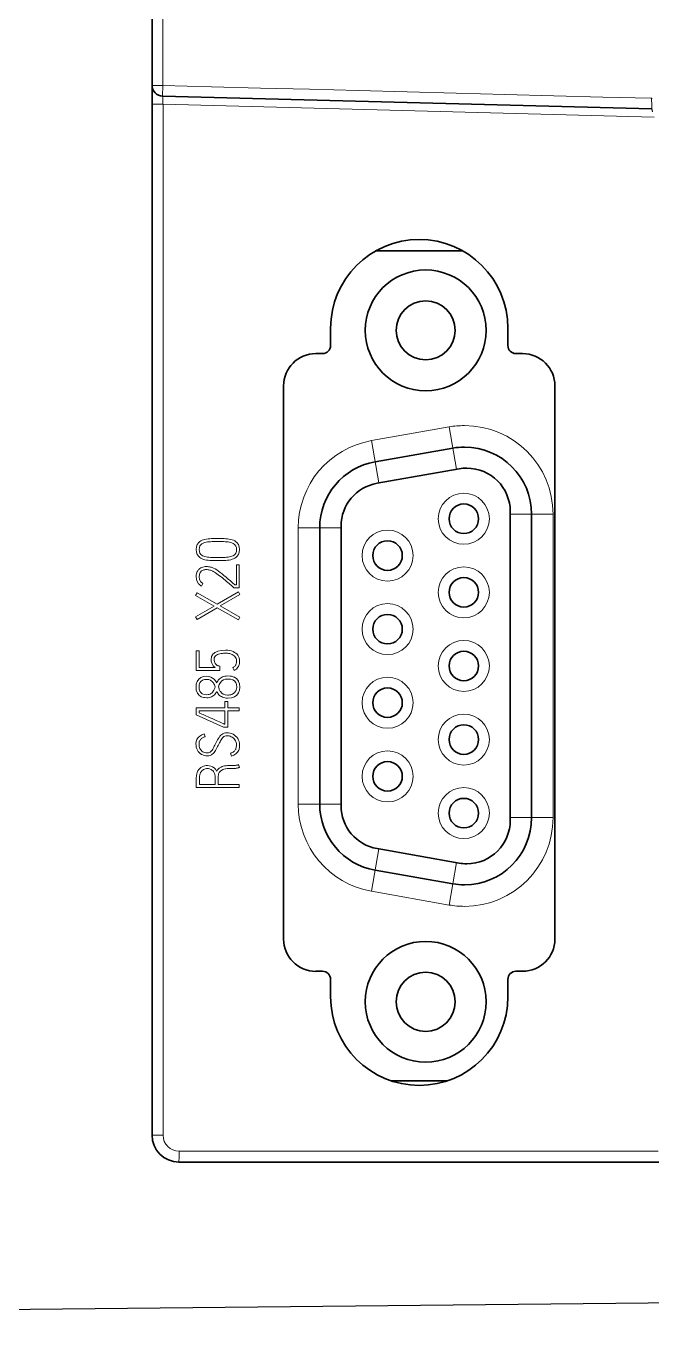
# Model space of a CAD drawing. Header units: millimetres. Extents: x -159 to 71007, y -220 to 29306.
# Drawn here: x 68756.2 to 68848.9, y 27838.7 to 28032.5 of the extents above; entities that cross this region are included whole.
import ezdxf

# ---------------------------------------------------------------- set-up
doc = ezdxf.new("R2010")
doc.units = ezdxf.units.MM
doc.layers.add('Layer 1', color=7, linetype='Continuous')

msp = doc.modelspace()

# ---------------------------------------------------------------- linework, layer by layer
at = {"color": 1}
msp.add_line((68894.23, 27843.73), (68404.86, 27838.73), dxfattribs=at)
at = {"layer": 'Layer 1', "color": 7, "lineweight": 35}
for points in [[(68774.86, 27868.16), (68774.86, 28258.09)], [(68848.9, 28020.2), (68776.4, 28022.09)], [(68848.86, 28021.77), (68848.87, 28021.76), (68848.87, 28021.76), (68848.88, 28021.76), (68848.88, 28021.75), (68848.89, 28021.75), (68848.89, 28021.75), (68848.89, 28021.74), (68848.9, 28021.74), (68848.9, 28021.73), (68848.9, 28021.73)], [(68820.92, 27999.15), (68807.97, 27999.15)], [(68801.32, 27987.73), (68801.32, 27985.14)], [(68827.58, 27985.14), (68827.58, 27987.73)], [(68800.12, 27983.95), (68799.13, 27983.95)], [(68829.76, 27983.95), (68828.77, 27983.95)], [(68794.35, 27979.17), (68794.35, 27897.21)], [(68834.54, 27897.21), (68834.54, 27979.17)], [(68807.92, 27967.92), (68819.42, 27969.95)], [(68820.37, 27966.88), (68808.19, 27964.73)], [(68827.93, 27914.82), (68827.93, 27960.53)], [(68831.1, 27960.15), (68831.1, 27915.19)], [(68799.7, 27917.22), (68799.7, 27958.13)], [(68802.86, 27958.39), (68802.86, 27916.96)], [(68808.19, 27910.62), (68820.37, 27908.47)], [(68819.42, 27905.4), (68807.92, 27907.43)], [(68799.13, 27892.44), (68800.12, 27892.44)], [(68828.77, 27892.44), (68829.76, 27892.44)], [(68801.32, 27891.24), (68801.32, 27888.66)], [(68827.58, 27888.66), (68827.58, 27891.24)], [(68810.31, 27876.2), (68818.58, 27876.2)], [(68778.83, 27864.18), (68883.73, 27864.18)]]:
    msp.add_lwpolyline(points, dxfattribs=at)
at = {"layer": 'Layer 1', "color": 7, "lineweight": 18}
for points in [[(68776.45, 28023.66), (68776.45, 28258.09)], [(68774.86, 28023.69), (68774.93, 28023.68), (68775.02, 28023.69), (68775.16, 28023.67), (68775.2, 28023.67), (68775.35, 28023.67), (68775.52, 28023.67), (68775.65, 28023.67), (68775.8, 28023.67), (68775.96, 28023.67), (68775.97, 28023.67), (68776.13, 28023.66), (68776.29, 28023.66), (68776.44, 28023.66)], [(68776.45, 28023.66), (68776.4, 28022.09)], [(68848.86, 28021.77), (68841.62, 28021.96), (68834.38, 28022.15), (68827.14, 28022.34), (68819.9, 28022.53), (68812.65, 28022.72), (68805.41, 28022.91), (68798.17, 28023.1), (68790.93, 28023.29), (68783.69, 28023.48), (68776.44, 28023.67)], [(68776.41, 28022.09), (68776.42, 28022.04), (68776.42, 28021.98), (68776.44, 28021.87), (68776.44, 28021.84), (68776.45, 28021.72), (68776.46, 28021.6), (68776.46, 28021.51), (68776.47, 28021.39), (68776.47, 28021.27), (68776.47, 28021.26), (68776.48, 28021.14), (68776.48, 28021.02), (68776.49, 28020.9)], [(68848.86, 28021.77), (68848.87, 28021.68), (68848.87, 28021.52), (68848.87, 28021.36), (68848.87, 28021.3), (68848.88, 28021.14), (68848.88, 28020.98), (68848.88, 28020.97), (68848.89, 28020.81), (68848.89, 28020.66), (68848.89, 28020.56), (68848.89, 28020.41), (68848.9, 28020.25), (68848.9, 28020.2)], [(68776.49, 28020.9), (68774.86, 28020.9)], [(68776.49, 28020.9), (68776.49, 27868.16)], [(68849.23, 28018.99), (68776.49, 28020.9)], [(68848.9, 28020.2), (68848.91, 28020.17), (68848.91, 28020.14), (68848.91, 28020.13), (68848.92, 28020.09), (68848.93, 28020.06), (68848.94, 28020.02), (68848.95, 28019.98), (68848.96, 28019.94), (68848.96, 28019.93), (68848.97, 28019.89), (68848.99, 28019.85), (68848.99, 28019.82), (68849, 28019.78)], [(68818.87, 27973.09), (68807.37, 27971.06)], [(68819.97, 27966.81), (68818.87, 27973.09)], [(68807.37, 27971.06), (68808.47, 27964.78)], [(68834.28, 27960.15), (68827.93, 27960.15)], [(68834.28, 27960.15), (68834.28, 27915.19)], [(68796.52, 27917.22), (68796.52, 27958.13)], [(68802.86, 27958.13), (68796.52, 27958.13)], [(68784.57, 27956.54), (68784.26, 27956.54), (68783.97, 27956.54), (68783.69, 27956.54), (68783.43, 27956.52), (68783.17, 27956.5), (68782.93, 27956.47), (68782.7, 27956.43), (68782.49, 27956.37), (68782.29, 27956.3), (68782.1, 27956.21), (68781.93, 27956.1), (68781.78, 27955.96), (68781.56, 27955.67), (68781.43, 27955.32), (68781.39, 27954.92), (68781.43, 27954.51), (68781.56, 27954.17), (68781.78, 27953.88), (68781.93, 27953.74), (68782.1, 27953.63), (68782.29, 27953.54), (68782.49, 27953.46), (68782.7, 27953.41), (68782.93, 27953.36), (68783.17, 27953.33), (68783.43, 27953.31), (68783.69, 27953.29), (68783.97, 27953.29), (68784.26, 27953.29), (68784.57, 27953.28)], [(68784.57, 27953.74), (68784.29, 27953.74), (68784.02, 27953.74), (68783.77, 27953.75), (68783.53, 27953.75), (68783.3, 27953.77), (68783.08, 27953.79), (68782.88, 27953.83), (68782.69, 27953.87), (68782.52, 27953.93), (68782.36, 27954), (68782.22, 27954.09), (68782.09, 27954.2), (68781.95, 27954.39), (68781.87, 27954.63), (68781.84, 27954.92), (68781.87, 27955.21), (68781.95, 27955.45), (68782.09, 27955.64), (68782.22, 27955.75), (68782.36, 27955.83), (68782.52, 27955.91), (68782.69, 27955.97), (68782.88, 27956.01), (68783.08, 27956.04), (68783.3, 27956.07), (68783.53, 27956.08), (68783.77, 27956.09), (68784.02, 27956.1), (68784.29, 27956.1), (68784.57, 27956.1)], [(68784.66, 27956.1), (68784.56, 27956.1)], [(68784.57, 27956.54), (68784.66, 27956.54)], [(68784.66, 27953.29), (68784.96, 27953.29), (68785.25, 27953.29), (68785.53, 27953.3), (68785.79, 27953.31), (68786.05, 27953.33), (68786.29, 27953.36), (68786.52, 27953.41), (68786.73, 27953.47), (68786.93, 27953.54), (68787.12, 27953.63), (68787.29, 27953.75), (68787.44, 27953.89), (68787.66, 27954.17), (68787.79, 27954.52), (68787.83, 27954.92), (68787.79, 27955.32), (68787.66, 27955.67), (68787.44, 27955.95), (68787.29, 27956.08), (68787.12, 27956.2), (68786.93, 27956.29), (68786.73, 27956.36), (68786.52, 27956.43), (68786.29, 27956.47), (68786.05, 27956.5), (68785.79, 27956.53), (68785.53, 27956.54), (68785.25, 27956.54), (68784.96, 27956.55), (68784.66, 27956.55)], [(68784.66, 27956.1), (68784.93, 27956.1), (68785.19, 27956.1), (68785.44, 27956.09), (68785.68, 27956.08), (68785.91, 27956.07), (68786.13, 27956.04), (68786.33, 27956), (68786.52, 27955.96), (68786.7, 27955.9), (68786.86, 27955.83), (68787.01, 27955.73), (68787.13, 27955.63), (68787.27, 27955.44), (68787.35, 27955.2), (68787.38, 27954.92), (68787.35, 27954.63), (68787.27, 27954.39), (68787.13, 27954.2), (68787.01, 27954.1), (68786.86, 27954.01), (68786.7, 27953.94), (68786.52, 27953.88), (68786.33, 27953.83), (68786.13, 27953.8), (68785.91, 27953.77), (68785.68, 27953.75), (68785.44, 27953.75), (68785.19, 27953.74), (68784.93, 27953.74), (68784.66, 27953.74)], [(68784.57, 27953.74), (68784.66, 27953.74)], [(68787.13, 27949.71), (68786.8, 27950), (68786.47, 27950.28), (68786.14, 27950.55), (68785.83, 27950.82), (68785.52, 27951.07), (68785.23, 27951.31), (68784.95, 27951.53), (68784.69, 27951.72), (68784.44, 27951.89), (68784.2, 27952.04), (68783.98, 27952.16), (68783.78, 27952.24), (68783.65, 27952.29), (68783.52, 27952.32), (68783.37, 27952.35), (68783.22, 27952.38), (68783.07, 27952.39), (68782.92, 27952.39), (68782.75, 27952.39), (68782.58, 27952.37), (68782.41, 27952.33), (68782.25, 27952.28), (68782.1, 27952.21), (68781.95, 27952.12), (68781.89, 27952.07), (68781.82, 27952.01), (68781.75, 27951.94), (68781.69, 27951.87), (68781.63, 27951.78), (68781.57, 27951.68), (68781.52, 27951.57), (68781.48, 27951.45), (68781.44, 27951.32), (68781.41, 27951.18), (68781.4, 27951.03), (68781.39, 27950.86), (68781.48, 27950.29), (68781.75, 27949.84), (68781.87, 27949.72)], [(68782.41, 27949.9), (68782.4, 27949.91), (68782.09, 27950.14), (68781.89, 27950.46), (68781.89, 27950.47), (68781.83, 27950.86), (68781.87, 27951.23), (68782, 27951.53), (68782.21, 27951.75), (68782.31, 27951.82), (68782.42, 27951.87), (68782.54, 27951.9), (68782.66, 27951.93), (68782.79, 27951.94), (68782.92, 27951.95), (68783.04, 27951.94), (68783.17, 27951.93), (68783.3, 27951.91), (68783.42, 27951.88), (68783.53, 27951.86), (68783.63, 27951.82), (68783.78, 27951.77), (68783.86, 27951.73)], [(68783.85, 27951.72), (68783.93, 27951.68), (68784.1, 27951.58), (68784.28, 27951.46), (68784.47, 27951.33), (68784.67, 27951.19), (68784.87, 27951.04), (68785.08, 27950.88), (68785.28, 27950.71), (68785.49, 27950.54), (68785.7, 27950.37), (68785.89, 27950.2), (68786.09, 27950.04), (68786.28, 27949.87), (68786.46, 27949.72), (68786.62, 27949.57), (68786.78, 27949.44), (68786.91, 27949.32)], [(68784.66, 27953.29), (68784.56, 27953.29)], [(68787.35, 27949.71), (68787.35, 27952.66)], [(68787.35, 27952.66), (68787.79, 27952.66)], [(68787.79, 27952.66), (68787.79, 27949.27)], [(68781.87, 27949.73), (68781.9, 27949.7), (68781.93, 27949.67), (68781.96, 27949.65), (68782, 27949.63), (68782.03, 27949.6), (68782.06, 27949.58), (68782.1, 27949.56), (68782.13, 27949.54), (68782.17, 27949.52), (68782.21, 27949.5)], [(68782.41, 27949.9), (68782.21, 27949.51)], [(68787.13, 27949.71), (68787.35, 27949.71)], [(68781.32, 27948.11), (68781.55, 27948.51)], [(68784.08, 27946.55), (68781.32, 27948.11)], [(68781.55, 27948.51), (68784.53, 27946.81)], [(68784.53, 27946.81), (68787.67, 27948.64)], [(68787.89, 27948.25), (68784.97, 27946.56)], [(68786.98, 27949.27), (68786.91, 27949.32)], [(68787.79, 27949.27), (68786.98, 27949.27)], [(68787.67, 27948.64), (68787.89, 27948.25)], [(68781.32, 27944.96), (68784.08, 27946.55)], [(68784.52, 27946.3), (68781.55, 27944.58)], [(68787.67, 27944.51), (68784.52, 27946.3)], [(68784.97, 27946.56), (68787.89, 27944.9)], [(68781.55, 27944.58), (68781.32, 27944.96)], [(68787.89, 27944.9), (68787.67, 27944.51)], [(68787.01, 27937), (68787.2, 27937.1), (68787.36, 27937.21), (68787.49, 27937.34), (68787.59, 27937.47), (68787.67, 27937.61), (68787.73, 27937.75), (68787.78, 27937.88), (68787.8, 27938.01), (68787.82, 27938.14), (68787.83, 27938.25), (68787.83, 27938.35), (68787.83, 27938.43), (68787.82, 27938.65), (68787.77, 27938.87), (68787.69, 27939.07), (68787.58, 27939.25), (68787.45, 27939.42), (68787.28, 27939.57), (68787.09, 27939.69), (68786.87, 27939.8), (68786.63, 27939.89), (68786.37, 27939.96), (68786.08, 27940), (68785.78, 27940.01), (68785.75, 27940.01), (68785.14, 27939.97), (68784.61, 27939.86), (68784.32, 27939.74)], [(68781.42, 27936.98), (68781.42, 27939.92)], [(68781.42, 27939.92), (68781.86, 27939.92)], [(68781.86, 27939.92), (68781.86, 27937.43)], [(68784.32, 27939.74), (68784.18, 27939.66), (68784.07, 27939.59), (68783.87, 27939.4), (68783.81, 27939.32), (68783.68, 27939.07), (68783.65, 27938.96), (68783.62, 27938.68), (68783.63, 27938.52), (68783.64, 27938.37), (68783.67, 27938.23), (68783.71, 27938.11), (68783.75, 27937.99), (68783.8, 27937.89), (68783.86, 27937.79), (68783.93, 27937.7), (68783.99, 27937.62), (68784.07, 27937.55), (68784.14, 27937.48), (68784.22, 27937.43)], [(68784.72, 27937.69), (68784.7, 27937.69), (68784.65, 27937.71), (68784.6, 27937.72), (68784.53, 27937.76), (68784.45, 27937.8), (68784.37, 27937.87), (68784.3, 27937.94), (68784.23, 27938.04), (68784.16, 27938.16), (68784.11, 27938.31), (68784.08, 27938.48), (68784.07, 27938.68), (68784.09, 27938.86), (68784.16, 27939.02), (68784.26, 27939.15), (68784.4, 27939.26), (68784.56, 27939.35), (68784.73, 27939.42), (68784.91, 27939.48), (68785.1, 27939.51), (68785.29, 27939.54), (68785.47, 27939.55), (68785.63, 27939.56), (68785.77, 27939.56), (68785.98, 27939.56), (68786.05, 27939.55)], [(68786.05, 27939.56), (68786.19, 27939.54), (68786.38, 27939.5), (68786.57, 27939.44), (68786.74, 27939.37), (68786.89, 27939.28), (68787.03, 27939.18), (68787.15, 27939.06), (68787.25, 27938.92), (68787.32, 27938.77), (68787.36, 27938.61), (68787.38, 27938.43), (68787.38, 27938.33), (68787.37, 27938.24), (68787.36, 27938.14), (68787.34, 27938.04), (68787.32, 27937.95), (68787.28, 27937.86), (68787.23, 27937.78), (68787.18, 27937.69), (68787.11, 27937.61), (68787.03, 27937.54), (68786.94, 27937.47), (68786.82, 27937.41)], [(68784.46, 27935.19), (68784.28, 27935.46), (68784.08, 27935.7), (68783.84, 27935.88), (68783.57, 27936.02), (68783.29, 27936.11), (68783, 27936.14), (68782.5, 27936.09), (68782.1, 27935.95), (68781.78, 27935.71), (68781.56, 27935.39), (68781.42, 27935), (68781.38, 27934.55), (68781.42, 27934.1), (68781.55, 27933.72), (68781.59, 27933.66)], [(68784.92, 27936.98), (68781.42, 27936.98)], [(68781.86, 27937.43), (68784.21, 27937.43)], [(68787.69, 27935.37), (68787.66, 27935.43), (68787.65, 27935.44), (68787.42, 27935.76), (68787.4, 27935.78), (68787.08, 27936), (68787, 27936.03), (68786.62, 27936.14), (68786.45, 27936.17), (68786.06, 27936.19), (68785.84, 27936.18), (68785.63, 27936.15), (68785.45, 27936.1), (68785.28, 27936.04), (68785.13, 27935.96), (68784.99, 27935.87), (68784.87, 27935.77), (68784.76, 27935.66), (68784.67, 27935.55), (68784.59, 27935.43), (68784.52, 27935.31), (68784.45, 27935.19)], [(68784.72, 27937.69), (68784.92, 27937.65)], [(68784.92, 27937.65), (68784.92, 27936.98)], [(68787.01, 27937), (68786.83, 27937.41)], [(68782.99, 27933.42), (68782.98, 27933.42), (68782.61, 27933.45), (68782.31, 27933.55), (68782.09, 27933.72), (68781.95, 27933.94), (68781.86, 27934.22), (68781.83, 27934.55), (68781.86, 27934.88), (68781.95, 27935.16), (68782.1, 27935.38), (68782.33, 27935.55), (68782.62, 27935.65), (68782.63, 27935.65), (68783, 27935.68)], [(68784.22, 27934.57), (68784.21, 27934.56), (68784.16, 27934.38), (68784.09, 27934.21), (68784.03, 27934.08), (68783.93, 27933.92), (68783.87, 27933.84), (68783.75, 27933.7), (68783.69, 27933.65), (68783.53, 27933.55), (68783.45, 27933.51), (68783.28, 27933.45), (68783.17, 27933.43), (68782.99, 27933.42)], [(68783, 27935.69), (68783.1, 27935.68), (68783.27, 27935.65), (68783.36, 27935.63), (68783.52, 27935.55), (68783.61, 27935.49), (68783.75, 27935.38), (68783.84, 27935.29), (68783.95, 27935.15), (68784.02, 27935.04), (68784.1, 27934.89), (68784.16, 27934.74), (68784.22, 27934.57)], [(68784.45, 27933.91), (68784.51, 27933.78), (68784.59, 27933.66), (68784.67, 27933.54), (68784.76, 27933.42), (68784.87, 27933.32), (68785, 27933.22), (68785.13, 27933.13), (68785.28, 27933.06), (68785.45, 27933), (68785.63, 27932.95), (68785.83, 27932.92), (68786.05, 27932.92), (68786.06, 27932.92), (68786.62, 27932.96), (68787.08, 27933.11), (68787.42, 27933.34), (68787.66, 27933.67), (68787.8, 27934.07), (68787.85, 27934.55), (68787.8, 27935.03), (68787.69, 27935.37)], [(68784.7, 27934.56), (68784.83, 27934.94), (68785, 27935.24), (68785.2, 27935.46), (68785.44, 27935.62), (68785.72, 27935.71), (68786.05, 27935.74), (68786.06, 27935.74), (68786.5, 27935.71), (68786.85, 27935.61), (68787.1, 27935.45), (68787.27, 27935.22), (68787.36, 27934.92), (68787.4, 27934.55), (68787.36, 27934.24), (68787.34, 27934.15)], [(68787.11, 27933.76), (68787.04, 27933.7), (68786.98, 27933.64), (68786.91, 27933.59), (68786.85, 27933.54), (68786.77, 27933.5), (68786.7, 27933.47), (68786.62, 27933.44), (68786.53, 27933.41), (68786.43, 27933.39), (68786.32, 27933.38), (68786.2, 27933.37), (68786.07, 27933.36), (68786.03, 27933.36), (68785.72, 27933.4), (68785.42, 27933.49), (68785.18, 27933.65), (68784.99, 27933.88), (68784.97, 27933.9), (68784.83, 27934.18), (68784.79, 27934.27), (68784.7, 27934.57)], [(68781.58, 27933.66), (68781.77, 27933.4), (68781.8, 27933.37), (68782.08, 27933.16), (68782.15, 27933.12), (68782.49, 27933.01), (68782.63, 27932.99), (68782.98, 27932.97), (68783.17, 27932.97), (68783.36, 27933), (68783.52, 27933.05), (68783.68, 27933.11), (68783.82, 27933.19), (68783.94, 27933.27), (68784.05, 27933.36), (68784.15, 27933.47), (68784.24, 27933.58), (68784.32, 27933.69), (68784.39, 27933.8), (68784.45, 27933.91)], [(68785.66, 27931.47), (68785.66, 27932.4)], [(68785.66, 27932.4), (68786.1, 27932.4)], [(68786.1, 27932.4), (68786.1, 27931.46)], [(68787.34, 27934.15), (68787.34, 27934.15), (68787.32, 27934.1), (68787.31, 27934.06), (68787.29, 27934.02), (68787.27, 27933.98), (68787.25, 27933.94), (68787.22, 27933.9), (68787.2, 27933.87), (68787.17, 27933.83), (68787.14, 27933.8), (68787.11, 27933.76)], [(68781.42, 27930.41), (68781.42, 27931.47)], [(68781.42, 27931.47), (68785.66, 27931.47)], [(68785.45, 27928.63), (68781.42, 27930.41)], [(68781.86, 27931.02), (68781.86, 27930.71)], [(68785.66, 27931.02), (68781.86, 27931.02)], [(68785.55, 27929.07), (68785.51, 27929.09), (68785.41, 27929.13), (68785.26, 27929.2), (68785.07, 27929.29), (68784.85, 27929.38), (68784.61, 27929.49), (68784.34, 27929.61), (68784.06, 27929.73), (68783.77, 27929.87), (68783.47, 27930), (68783.18, 27930.13), (68782.91, 27930.25), (68782.65, 27930.36), (68782.42, 27930.46), (68782.22, 27930.55), (68782.05, 27930.63), (68781.93, 27930.68), (68781.86, 27930.71)], [(68785.66, 27929.07), (68785.66, 27931.02)], [(68786.1, 27931.47), (68787.79, 27931.47)], [(68786.1, 27931.02), (68786.1, 27928.63)], [(68787.79, 27931.02), (68786.1, 27931.02)], [(68787.79, 27931.47), (68787.79, 27931.02)], [(68786.1, 27928.63), (68785.45, 27928.63)], [(68785.55, 27929.07), (68785.66, 27929.07)], [(68782.59, 27927.62), (68782.23, 27927.48), (68781.93, 27927.29), (68781.69, 27927.06), (68781.51, 27926.78), (68781.4, 27926.48), (68781.37, 27926.14), (68781.38, 27925.88), (68781.42, 27925.63), (68781.49, 27925.41), (68781.58, 27925.2), (68781.69, 27925.01), (68781.83, 27924.85), (68781.99, 27924.7), (68782.17, 27924.58), (68782.37, 27924.49), (68782.59, 27924.41), (68782.83, 27924.37), (68783.08, 27924.36), (68783.29, 27924.38), (68783.48, 27924.42)], [(68785.53, 27927.72), (68785.35, 27927.63), (68785.19, 27927.53), (68785.04, 27927.4), (68784.91, 27927.25), (68784.79, 27927.08), (68784.68, 27926.9), (68784.58, 27926.71), (68784.48, 27926.51), (68784.38, 27926.32), (68784.27, 27926.12), (68784.18, 27925.95), (68784.09, 27925.78), (68784.01, 27925.62), (68783.93, 27925.47), (68783.85, 27925.33), (68783.76, 27925.2), (68783.67, 27925.09), (68783.57, 27924.99), (68783.47, 27924.91), (68783.35, 27924.85), (68783.22, 27924.82), (68783.08, 27924.8), (68782.82, 27924.82), (68782.59, 27924.87), (68782.4, 27924.96), (68782.25, 27925.06), (68782.12, 27925.18), (68782.02, 27925.32), (68781.94, 27925.46), (68781.89, 27925.61), (68781.85, 27925.76), (68781.83, 27925.9), (68781.82, 27926.03), (68781.82, 27926.14), (68781.83, 27926.3), (68781.86, 27926.44), (68781.91, 27926.57)], [(68781.91, 27926.57), (68781.93, 27926.59), (68781.98, 27926.68), (68781.99, 27926.7), (68782.06, 27926.79), (68782.07, 27926.8), (68782.14, 27926.87), (68782.15, 27926.89), (68782.24, 27926.95), (68782.25, 27926.96), (68782.33, 27927.02), (68782.34, 27927.02), (68782.43, 27927.07), (68782.44, 27927.08), (68782.53, 27927.12), (68782.63, 27927.16), (68782.71, 27927.18)], [(68782.59, 27927.62), (68782.71, 27927.18)], [(68783.48, 27924.42), (68783.65, 27924.49), (68783.79, 27924.59), (68783.93, 27924.71), (68784.05, 27924.85), (68784.17, 27925), (68784.27, 27925.17), (68784.37, 27925.35), (68784.47, 27925.53), (68784.57, 27925.72), (68784.67, 27925.91), (68784.77, 27926.09), (68784.86, 27926.27), (68784.94, 27926.44), (68785.02, 27926.6), (68785.11, 27926.75), (68785.2, 27926.89), (68785.3, 27927.02), (68785.41, 27927.12), (68785.52, 27927.21), (68785.65, 27927.28), (68785.81, 27927.32), (68785.98, 27927.33), (68786.12, 27927.32), (68786.27, 27927.3), (68786.43, 27927.26), (68786.59, 27927.19), (68786.74, 27927.11), (68786.89, 27927.01), (68787.02, 27926.89), (68787.14, 27926.74), (68787.25, 27926.57), (68787.33, 27926.38), (68787.37, 27926.16), (68787.39, 27925.91), (68787.29, 27925.38)], [(68786.61, 27924.33), (68786.98, 27924.47), (68787.29, 27924.67), (68787.53, 27924.91), (68787.7, 27925.21), (68787.8, 27925.54), (68787.84, 27925.92), (68787.82, 27926.2), (68787.77, 27926.46), (68787.67, 27926.7), (68787.55, 27926.92), (68787.41, 27927.12), (68787.25, 27927.29), (68787.07, 27927.43), (68786.87, 27927.56), (68786.65, 27927.65), (68786.43, 27927.73), (68786.2, 27927.77), (68785.97, 27927.78), (68785.74, 27927.76), (68785.53, 27927.71)], [(68787.29, 27925.39), (68787.26, 27925.32), (68787.2, 27925.23), (68787.14, 27925.15), (68787.07, 27925.07), (68786.99, 27925), (68786.96, 27924.98), (68786.87, 27924.92), (68786.78, 27924.87), (68786.69, 27924.82), (68786.59, 27924.79), (68786.49, 27924.76)], [(68786.61, 27924.33), (68786.49, 27924.76)], [(68784.43, 27922.11), (68784.27, 27922.36), (68784.07, 27922.57), (68783.84, 27922.73), (68783.59, 27922.84), (68783.33, 27922.9), (68783.07, 27922.93), (68782.87, 27922.91), (68782.67, 27922.88), (68782.47, 27922.81), (68782.28, 27922.72), (68782.1, 27922.61), (68781.94, 27922.47), (68781.79, 27922.31), (68781.67, 27922.12), (68781.56, 27921.91), (68781.49, 27921.67), (68781.44, 27921.41), (68781.42, 27921.12)], [(68786.33, 27922.92), (68786.26, 27922.92), (68786.05, 27922.91), (68785.83, 27922.89), (68785.62, 27922.86), (68785.41, 27922.82), (68785.27, 27922.77), (68785.08, 27922.69), (68784.99, 27922.64), (68784.81, 27922.52), (68784.75, 27922.47), (68784.59, 27922.32), (68784.55, 27922.28), (68784.43, 27922.11)], [(68786.33, 27922.92), (68786.51, 27922.92)], [(68787.67, 27923.06), (68787.62, 27923.04), (68787.51, 27923), (68787.47, 27922.99), (68787.36, 27922.96), (68787.32, 27922.96), (68787.21, 27922.94), (68787.19, 27922.93), (68787.07, 27922.92), (68787.06, 27922.92), (68786.94, 27922.91), (68786.94, 27922.91), (68786.82, 27922.91), (68786.76, 27922.91), (68786.71, 27922.91), (68786.65, 27922.91), (68786.6, 27922.91), (68786.56, 27922.91), (68786.51, 27922.92)], [(68786.88, 27922.47), (68786.92, 27922.47), (68787.02, 27922.47), (68787.07, 27922.48), (68787.17, 27922.48), (68787.23, 27922.49), (68787.32, 27922.51), (68787.39, 27922.52), (68787.48, 27922.54), (68787.56, 27922.56), (68787.65, 27922.59), (68787.74, 27922.61), (68787.83, 27922.64)], [(68787.67, 27923.06), (68787.83, 27922.65)], [(68781.42, 27919.66), (68781.42, 27921.13)], [(68781.87, 27921.13), (68781.88, 27921.34), (68781.92, 27921.54), (68781.98, 27921.71), (68782.06, 27921.87), (68782.15, 27922.01), (68782.25, 27922.14), (68782.37, 27922.24), (68782.5, 27922.32), (68782.64, 27922.39), (68782.78, 27922.44), (68782.92, 27922.46), (68783.07, 27922.48), (68783.21, 27922.47), (68783.35, 27922.44), (68783.49, 27922.4), (68783.62, 27922.34), (68783.74, 27922.26), (68783.85, 27922.17), (68783.95, 27922.05), (68784.03, 27921.92), (68784.1, 27921.76), (68784.16, 27921.59), (68784.19, 27921.4), (68784.2, 27921.2)], [(68781.87, 27921.13), (68781.87, 27920.11)], [(68784.2, 27920.11), (68784.2, 27921.2)], [(68784.65, 27921.18), (68784.66, 27921.33), (68784.7, 27921.56), (68784.73, 27921.67), (68784.82, 27921.88), (68784.88, 27921.96), (68785.04, 27922.14), (68785.14, 27922.21), (68785.34, 27922.33), (68785.52, 27922.39), (68785.75, 27922.44), (68785.78, 27922.45), (68786.01, 27922.47), (68786.25, 27922.48)], [(68784.65, 27921.18), (68784.65, 27920.11)], [(68786.8, 27922.48), (68786.24, 27922.48)], [(68786.88, 27922.47), (68786.8, 27922.48)], [(68787.79, 27919.66), (68781.42, 27919.66)], [(68781.87, 27920.11), (68784.2, 27920.11)], [(68784.65, 27920.11), (68787.79, 27920.11)], [(68787.79, 27920.11), (68787.79, 27919.66)], [(68796.52, 27917.22), (68802.86, 27917.22)], [(68827.93, 27915.2), (68834.28, 27915.2)], [(68808.47, 27910.56), (68807.37, 27904.29)], [(68818.87, 27902.26), (68819.97, 27908.54)], [(68807.37, 27904.29), (68818.87, 27902.26)], [(68776.49, 27868.16), (68774.86, 27868.16)], [(68778.88, 27865.78), (68778.88, 27865.65), (68778.87, 27865.49), (68778.87, 27865.33), (68778.87, 27865.17), (68778.87, 27865.13), (68778.88, 27864.96), (68778.88, 27864.8), (68778.86, 27864.65), (68778.86, 27864.63), (68778.84, 27864.49), (68778.85, 27864.31), (68778.83, 27864.19)], [(68778.88, 27865.78), (68849.82, 27865.78)]]:
    msp.add_lwpolyline(points, dxfattribs=at)
at = {"layer": 'Layer 1', "color": 7, "lineweight": 35}
for points, knots in [([(68774.86, 28023.69), (68774.86, 28023.69), (68774.86, 28023.69), (68774.86, 28023.69), (68774.86, 28022.82), (68775.54, 28022.12), (68776.41, 28022.09)], [0, 0, 0, 0, 1, 1, 1, 2, 2, 2, 2]), ([(68827.58, 27987.73), (68827.58, 27987.73), (68827.58, 27987.73), (68827.58, 27987.73), (68827.58, 27994.98), (68821.7, 28000.86), (68814.45, 28000.86), (68807.2, 28000.86), (68801.32, 27994.98), (68801.32, 27987.73)], [0, 0, 0, 0, 1, 1, 1, 2, 2, 2, 3, 3, 3, 3]), ([(68824.35, 27987.39), (68824.35, 27987.39), (68824.35, 27987.39), (68824.35, 27987.39), (68824.35, 27992.33), (68820.34, 27996.34), (68815.4, 27996.34), (68810.45, 27996.34), (68806.45, 27992.33), (68806.45, 27987.39), (68806.45, 27982.45), (68810.45, 27978.44), (68815.4, 27978.44), (68820.34, 27978.44), (68824.35, 27982.45), (68824.35, 27987.39)], [0, 0, 0, 0, 1, 1, 1, 2, 2, 2, 3, 3, 3, 4, 4, 4, 5, 5, 5, 5]), ([(68819.77, 27987.39), (68819.77, 27987.39), (68819.77, 27987.39), (68819.77, 27987.39), (68819.77, 27989.81), (68817.82, 27991.77), (68815.4, 27991.77), (68812.98, 27991.77), (68811.02, 27989.81), (68811.02, 27987.39), (68811.02, 27984.97), (68812.98, 27983.02), (68815.4, 27983.02), (68817.82, 27983.02), (68819.77, 27984.97), (68819.77, 27987.39)], [0, 0, 0, 0, 1, 1, 1, 2, 2, 2, 3, 3, 3, 4, 4, 4, 5, 5, 5, 5]), ([(68800.12, 27983.95), (68800.12, 27983.95), (68800.12, 27983.95), (68800.12, 27983.95), (68800.78, 27983.95), (68801.32, 27984.48), (68801.32, 27985.14)], [0, 0, 0, 0, 1, 1, 1, 2, 2, 2, 2]), ([(68827.58, 27985.14), (68827.58, 27985.14), (68827.58, 27985.14), (68827.58, 27985.14), (68827.58, 27984.48), (68828.11, 27983.95), (68828.77, 27983.95)], [0, 0, 0, 0, 1, 1, 1, 2, 2, 2, 2]), ([(68799.13, 27983.95), (68799.13, 27983.95), (68799.13, 27983.95), (68799.13, 27983.95), (68796.49, 27983.95), (68794.35, 27981.81), (68794.35, 27979.17)], [0, 0, 0, 0, 1, 1, 1, 2, 2, 2, 2]), ([(68834.54, 27979.17), (68834.54, 27979.17), (68834.54, 27979.17), (68834.54, 27979.17), (68834.54, 27981.81), (68832.4, 27983.95), (68829.76, 27983.95)], [0, 0, 0, 0, 1, 1, 1, 2, 2, 2, 2]), ([(68831.1, 27960.15), (68831.1, 27960.15), (68831.1, 27960.15), (68831.1, 27960.15), (68831.1, 27965.65), (68826.64, 27970.1), (68821.15, 27970.1), (68820.57, 27970.1), (68819.99, 27970.05), (68819.42, 27969.95)], [0, 0, 0, 0, 1, 1, 1, 2, 2, 2, 3, 3, 3, 3]), ([(68807.92, 27967.92), (68807.92, 27967.92), (68807.92, 27967.92), (68807.92, 27967.92), (68803.17, 27967.08), (68799.7, 27962.95), (68799.7, 27958.13)], [0, 0, 0, 0, 1, 1, 1, 2, 2, 2, 2]), ([(68827.93, 27960.53), (68827.93, 27960.53), (68827.93, 27960.53), (68827.93, 27960.53), (68827.93, 27964.09), (68825.05, 27966.98), (68821.49, 27966.98), (68821.11, 27966.98), (68820.74, 27966.95), (68820.37, 27966.88)], [0, 0, 0, 0, 1, 1, 1, 2, 2, 2, 3, 3, 3, 3]), ([(68808.19, 27964.73), (68808.19, 27964.73), (68808.19, 27964.73), (68808.19, 27964.73), (68805.11, 27964.19), (68802.86, 27961.51), (68802.86, 27958.39)], [0, 0, 0, 0, 1, 1, 1, 2, 2, 2, 2]), ([(68823.24, 27959.48), (68823.24, 27959.48), (68823.24, 27959.48), (68823.24, 27959.48), (68823.24, 27960.69), (68822.26, 27961.67), (68821.05, 27961.67), (68819.84, 27961.67), (68818.86, 27960.69), (68818.86, 27959.48), (68818.86, 27958.27), (68819.84, 27957.29), (68821.05, 27957.29), (68822.26, 27957.29), (68823.24, 27958.27), (68823.24, 27959.48)], [0, 0, 0, 0, 1, 1, 1, 2, 2, 2, 3, 3, 3, 4, 4, 4, 5, 5, 5, 5]), ([(68811.94, 27954.03), (68811.94, 27954.03), (68811.94, 27954.03), (68811.94, 27954.03), (68811.94, 27955.24), (68810.95, 27956.22), (68809.75, 27956.22), (68808.54, 27956.22), (68807.56, 27955.24), (68807.56, 27954.03), (68807.56, 27952.82), (68808.54, 27951.84), (68809.75, 27951.84), (68810.96, 27951.84), (68811.94, 27952.82), (68811.94, 27954.03)], [0, 0, 0, 0, 1, 1, 1, 2, 2, 2, 3, 3, 3, 4, 4, 4, 5, 5, 5, 5]), ([(68823.24, 27948.58), (68823.24, 27948.58), (68823.24, 27948.58), (68823.24, 27948.58), (68823.24, 27949.79), (68822.26, 27950.76), (68821.05, 27950.76), (68819.84, 27950.76), (68818.86, 27949.78), (68818.86, 27948.58), (68818.86, 27947.37), (68819.84, 27946.39), (68821.05, 27946.39), (68822.26, 27946.39), (68823.24, 27947.37), (68823.24, 27948.58)], [0, 0, 0, 0, 1, 1, 1, 2, 2, 2, 3, 3, 3, 4, 4, 4, 5, 5, 5, 5]), ([(68811.94, 27943.13), (68811.94, 27943.13), (68811.94, 27943.13), (68811.94, 27943.13), (68811.94, 27944.33), (68810.95, 27945.31), (68809.75, 27945.31), (68808.54, 27945.31), (68807.56, 27944.33), (68807.56, 27943.13), (68807.56, 27941.92), (68808.54, 27940.94), (68809.75, 27940.94), (68810.96, 27940.94), (68811.94, 27941.92), (68811.94, 27943.13)], [0, 0, 0, 0, 1, 1, 1, 2, 2, 2, 3, 3, 3, 4, 4, 4, 5, 5, 5, 5]), ([(68823.24, 27937.68), (68823.24, 27937.68), (68823.24, 27937.68), (68823.24, 27937.68), (68823.24, 27938.88), (68822.26, 27939.86), (68821.05, 27939.86), (68819.84, 27939.86), (68818.86, 27938.88), (68818.86, 27937.68), (68818.86, 27936.47), (68819.84, 27935.49), (68821.05, 27935.49), (68822.26, 27935.49), (68823.24, 27936.47), (68823.24, 27937.68)], [0, 0, 0, 0, 1, 1, 1, 2, 2, 2, 3, 3, 3, 4, 4, 4, 5, 5, 5, 5]), ([(68811.94, 27932.22), (68811.94, 27932.22), (68811.94, 27932.22), (68811.94, 27932.22), (68811.94, 27933.43), (68810.95, 27934.41), (68809.75, 27934.41), (68808.54, 27934.41), (68807.56, 27933.43), (68807.56, 27932.22), (68807.56, 27931.02), (68808.54, 27930.04), (68809.75, 27930.04), (68810.96, 27930.04), (68811.94, 27931.02), (68811.94, 27932.22)], [0, 0, 0, 0, 1, 1, 1, 2, 2, 2, 3, 3, 3, 4, 4, 4, 5, 5, 5, 5]), ([(68823.24, 27926.77), (68823.24, 27926.77), (68823.24, 27926.77), (68823.24, 27926.77), (68823.24, 27927.98), (68822.26, 27928.96), (68821.05, 27928.96), (68819.84, 27928.96), (68818.86, 27927.98), (68818.86, 27926.77), (68818.86, 27925.56), (68819.84, 27924.58), (68821.05, 27924.58), (68822.26, 27924.58), (68823.24, 27925.56), (68823.24, 27926.77)], [0, 0, 0, 0, 1, 1, 1, 2, 2, 2, 3, 3, 3, 4, 4, 4, 5, 5, 5, 5]), ([(68811.94, 27921.32), (68811.94, 27921.32), (68811.94, 27921.32), (68811.94, 27921.32), (68811.94, 27922.53), (68810.95, 27923.51), (68809.75, 27923.51), (68808.54, 27923.51), (68807.56, 27922.53), (68807.56, 27921.32), (68807.56, 27920.11), (68808.54, 27919.13), (68809.75, 27919.13), (68810.96, 27919.13), (68811.94, 27920.11), (68811.94, 27921.32)], [0, 0, 0, 0, 1, 1, 1, 2, 2, 2, 3, 3, 3, 4, 4, 4, 5, 5, 5, 5]), ([(68799.7, 27917.22), (68799.7, 27917.22), (68799.7, 27917.22), (68799.7, 27917.22), (68799.7, 27912.39), (68803.17, 27908.26), (68807.92, 27907.42)], [0, 0, 0, 0, 1, 1, 1, 2, 2, 2, 2]), ([(68802.86, 27916.96), (68802.86, 27916.96), (68802.86, 27916.96), (68802.86, 27916.96), (68802.86, 27913.84), (68805.11, 27911.16), (68808.19, 27910.62)], [0, 0, 0, 0, 1, 1, 1, 2, 2, 2, 2]), ([(68823.24, 27915.87), (68823.24, 27915.87), (68823.24, 27915.87), (68823.24, 27915.87), (68823.24, 27917.08), (68822.26, 27918.06), (68821.05, 27918.06), (68819.84, 27918.06), (68818.86, 27917.08), (68818.86, 27915.87), (68818.86, 27914.66), (68819.84, 27913.68), (68821.05, 27913.68), (68822.26, 27913.68), (68823.24, 27914.66), (68823.24, 27915.87)], [0, 0, 0, 0, 1, 1, 1, 2, 2, 2, 3, 3, 3, 4, 4, 4, 5, 5, 5, 5]), ([(68819.42, 27905.4), (68819.42, 27905.4), (68819.42, 27905.4), (68819.42, 27905.4), (68819.99, 27905.3), (68820.57, 27905.25), (68821.15, 27905.25), (68826.64, 27905.25), (68831.09, 27909.7), (68831.09, 27915.2)], [0, 0, 0, 0, 1, 1, 1, 2, 2, 2, 3, 3, 3, 3]), ([(68820.37, 27908.47), (68820.37, 27908.47), (68820.37, 27908.47), (68820.37, 27908.47), (68820.74, 27908.4), (68821.11, 27908.37), (68821.49, 27908.37), (68825.05, 27908.37), (68827.93, 27911.26), (68827.93, 27914.82)], [0, 0, 0, 0, 1, 1, 1, 2, 2, 2, 3, 3, 3, 3]), ([(68794.35, 27897.21), (68794.35, 27897.21), (68794.35, 27897.21), (68794.35, 27897.21), (68794.35, 27894.57), (68796.49, 27892.43), (68799.13, 27892.43)], [0, 0, 0, 0, 1, 1, 1, 2, 2, 2, 2]), ([(68824.35, 27887.92), (68824.35, 27887.92), (68824.35, 27887.92), (68824.35, 27887.92), (68824.35, 27892.86), (68820.34, 27896.87), (68815.4, 27896.87), (68810.45, 27896.87), (68806.45, 27892.86), (68806.45, 27887.92), (68806.45, 27882.97), (68810.45, 27878.97), (68815.4, 27878.97), (68820.34, 27878.97), (68824.35, 27882.97), (68824.35, 27887.92)], [0, 0, 0, 0, 1, 1, 1, 2, 2, 2, 3, 3, 3, 4, 4, 4, 5, 5, 5, 5]), ([(68829.76, 27892.44), (68829.76, 27892.44), (68829.76, 27892.44), (68829.76, 27892.44), (68832.4, 27892.44), (68834.54, 27894.57), (68834.54, 27897.21)], [0, 0, 0, 0, 1, 1, 1, 2, 2, 2, 2]), ([(68801.32, 27891.24), (68801.32, 27891.24), (68801.32, 27891.24), (68801.32, 27891.24), (68801.32, 27891.9), (68800.78, 27892.44), (68800.12, 27892.44)], [0, 0, 0, 0, 1, 1, 1, 2, 2, 2, 2]), ([(68819.77, 27887.92), (68819.77, 27887.92), (68819.77, 27887.92), (68819.77, 27887.92), (68819.77, 27890.34), (68817.82, 27892.29), (68815.4, 27892.29), (68812.98, 27892.29), (68811.02, 27890.34), (68811.02, 27887.92), (68811.02, 27885.5), (68812.98, 27883.54), (68815.4, 27883.54), (68817.82, 27883.54), (68819.77, 27885.5), (68819.77, 27887.92)], [0, 0, 0, 0, 1, 1, 1, 2, 2, 2, 3, 3, 3, 4, 4, 4, 5, 5, 5, 5]), ([(68828.77, 27892.44), (68828.77, 27892.44), (68828.77, 27892.44), (68828.77, 27892.44), (68828.11, 27892.44), (68827.58, 27891.9), (68827.58, 27891.24)], [0, 0, 0, 0, 1, 1, 1, 2, 2, 2, 2]), ([(68801.32, 27888.66), (68801.32, 27888.66), (68801.32, 27888.66), (68801.32, 27888.66), (68801.32, 27881.4), (68807.2, 27875.53), (68814.45, 27875.53), (68821.7, 27875.53), (68827.58, 27881.4), (68827.58, 27888.66)], [0, 0, 0, 0, 1, 1, 1, 2, 2, 2, 3, 3, 3, 3])]:
    msp.add_open_spline(points, degree=3, knots=knots, dxfattribs=at)
at = {"layer": 'Layer 1', "color": 7, "lineweight": 18}
for points, knots in [([(68834.28, 27960.15), (68834.28, 27960.15), (68834.28, 27960.15), (68834.28, 27960.15), (68834.28, 27967.41), (68828.4, 27973.28), (68821.15, 27973.28), (68820.38, 27973.28), (68819.62, 27973.22), (68818.87, 27973.09)], [0, 0, 0, 0, 1, 1, 1, 2, 2, 2, 3, 3, 3, 3]), ([(68807.37, 27971.06), (68807.37, 27971.06), (68807.37, 27971.06), (68807.37, 27971.06), (68801.09, 27969.95), (68796.52, 27964.5), (68796.52, 27958.13)], [0, 0, 0, 0, 1, 1, 1, 2, 2, 2, 2]), ([(68824.83, 27959.48), (68824.83, 27959.48), (68824.83, 27959.48), (68824.83, 27959.48), (68824.83, 27961.56), (68823.13, 27963.26), (68821.05, 27963.26), (68818.96, 27963.26), (68817.27, 27961.56), (68817.27, 27959.48), (68817.27, 27957.39), (68818.96, 27955.7), (68821.05, 27955.7), (68823.13, 27955.7), (68824.83, 27957.39), (68824.83, 27959.48)], [0, 0, 0, 0, 1, 1, 1, 2, 2, 2, 3, 3, 3, 4, 4, 4, 5, 5, 5, 5]), ([(68813.53, 27954.03), (68813.53, 27954.03), (68813.53, 27954.03), (68813.53, 27954.03), (68813.53, 27956.12), (68811.83, 27957.81), (68809.75, 27957.81), (68807.66, 27957.81), (68805.97, 27956.12), (68805.97, 27954.03), (68805.97, 27951.94), (68807.66, 27950.25), (68809.75, 27950.25), (68811.83, 27950.25), (68813.53, 27951.94), (68813.53, 27954.03)], [0, 0, 0, 0, 1, 1, 1, 2, 2, 2, 3, 3, 3, 4, 4, 4, 5, 5, 5, 5]), ([(68824.83, 27948.58), (68824.83, 27948.58), (68824.83, 27948.58), (68824.83, 27948.58), (68824.83, 27950.66), (68823.13, 27952.36), (68821.05, 27952.36), (68818.96, 27952.36), (68817.27, 27950.66), (68817.27, 27948.58), (68817.27, 27946.49), (68818.96, 27944.8), (68821.05, 27944.8), (68823.13, 27944.8), (68824.83, 27946.49), (68824.83, 27948.58)], [0, 0, 0, 0, 1, 1, 1, 2, 2, 2, 3, 3, 3, 4, 4, 4, 5, 5, 5, 5]), ([(68813.53, 27943.13), (68813.53, 27943.13), (68813.53, 27943.13), (68813.53, 27943.13), (68813.53, 27945.21), (68811.83, 27946.91), (68809.75, 27946.91), (68807.66, 27946.91), (68805.97, 27945.21), (68805.97, 27943.13), (68805.97, 27941.04), (68807.66, 27939.35), (68809.75, 27939.35), (68811.83, 27939.35), (68813.53, 27941.04), (68813.53, 27943.13)], [0, 0, 0, 0, 1, 1, 1, 2, 2, 2, 3, 3, 3, 4, 4, 4, 5, 5, 5, 5]), ([(68824.83, 27937.68), (68824.83, 27937.68), (68824.83, 27937.68), (68824.83, 27937.68), (68824.83, 27939.76), (68823.13, 27941.45), (68821.05, 27941.45), (68818.96, 27941.45), (68817.27, 27939.76), (68817.27, 27937.68), (68817.27, 27935.59), (68818.96, 27933.9), (68821.05, 27933.9), (68823.13, 27933.9), (68824.83, 27935.59), (68824.83, 27937.68)], [0, 0, 0, 0, 1, 1, 1, 2, 2, 2, 3, 3, 3, 4, 4, 4, 5, 5, 5, 5]), ([(68813.53, 27932.22), (68813.53, 27932.22), (68813.53, 27932.22), (68813.53, 27932.22), (68813.53, 27934.31), (68811.83, 27936), (68809.75, 27936), (68807.66, 27936), (68805.97, 27934.31), (68805.97, 27932.22), (68805.97, 27930.14), (68807.66, 27928.45), (68809.75, 27928.45), (68811.83, 27928.45), (68813.53, 27930.14), (68813.53, 27932.22)], [0, 0, 0, 0, 1, 1, 1, 2, 2, 2, 3, 3, 3, 4, 4, 4, 5, 5, 5, 5]), ([(68824.83, 27926.77), (68824.83, 27926.77), (68824.83, 27926.77), (68824.83, 27926.77), (68824.83, 27928.86), (68823.13, 27930.55), (68821.05, 27930.55), (68818.96, 27930.55), (68817.27, 27928.86), (68817.27, 27926.77), (68817.27, 27924.69), (68818.96, 27922.99), (68821.05, 27922.99), (68823.13, 27922.99), (68824.83, 27924.69), (68824.83, 27926.77)], [0, 0, 0, 0, 1, 1, 1, 2, 2, 2, 3, 3, 3, 4, 4, 4, 5, 5, 5, 5]), ([(68813.53, 27921.32), (68813.53, 27921.32), (68813.53, 27921.32), (68813.53, 27921.32), (68813.53, 27923.41), (68811.83, 27925.1), (68809.75, 27925.1), (68807.66, 27925.1), (68805.97, 27923.41), (68805.97, 27921.32), (68805.97, 27919.23), (68807.66, 27917.54), (68809.75, 27917.54), (68811.83, 27917.54), (68813.53, 27919.23), (68813.53, 27921.32)], [0, 0, 0, 0, 1, 1, 1, 2, 2, 2, 3, 3, 3, 4, 4, 4, 5, 5, 5, 5]), ([(68824.83, 27915.87), (68824.83, 27915.87), (68824.83, 27915.87), (68824.83, 27915.87), (68824.83, 27917.96), (68823.13, 27919.65), (68821.05, 27919.65), (68818.96, 27919.65), (68817.27, 27917.96), (68817.27, 27915.87), (68817.27, 27913.78), (68818.96, 27912.09), (68821.05, 27912.09), (68823.13, 27912.09), (68824.83, 27913.78), (68824.83, 27915.87)], [0, 0, 0, 0, 1, 1, 1, 2, 2, 2, 3, 3, 3, 4, 4, 4, 5, 5, 5, 5]), ([(68796.52, 27917.22), (68796.52, 27917.22), (68796.52, 27917.22), (68796.52, 27917.22), (68796.52, 27910.85), (68801.09, 27905.4), (68807.37, 27904.29)], [0, 0, 0, 0, 1, 1, 1, 2, 2, 2, 2]), ([(68818.87, 27902.26), (68818.87, 27902.26), (68818.87, 27902.26), (68818.87, 27902.26), (68819.62, 27902.13), (68820.38, 27902.06), (68821.15, 27902.06), (68828.4, 27902.06), (68834.28, 27907.94), (68834.28, 27915.2)], [0, 0, 0, 0, 1, 1, 1, 2, 2, 2, 3, 3, 3, 3]), ([(68776.49, 27868.16), (68776.49, 27868.16), (68776.49, 27868.16), (68776.49, 27868.16), (68776.49, 27866.84), (68777.56, 27865.78), (68778.88, 27865.78)], [0, 0, 0, 0, 1, 1, 1, 2, 2, 2, 2])]:
    msp.add_open_spline(points, degree=3, knots=knots, dxfattribs=at)
at = {"layer": 'Layer 1', "color": 7, "lineweight": 35}
msp.add_open_spline([(68774.86, 27868.16), (68774.86, 27865.97), (68776.64, 27864.18), (68778.83, 27864.18)], degree=3, dxfattribs=at)

doc.saveas('drawing.dxf')
